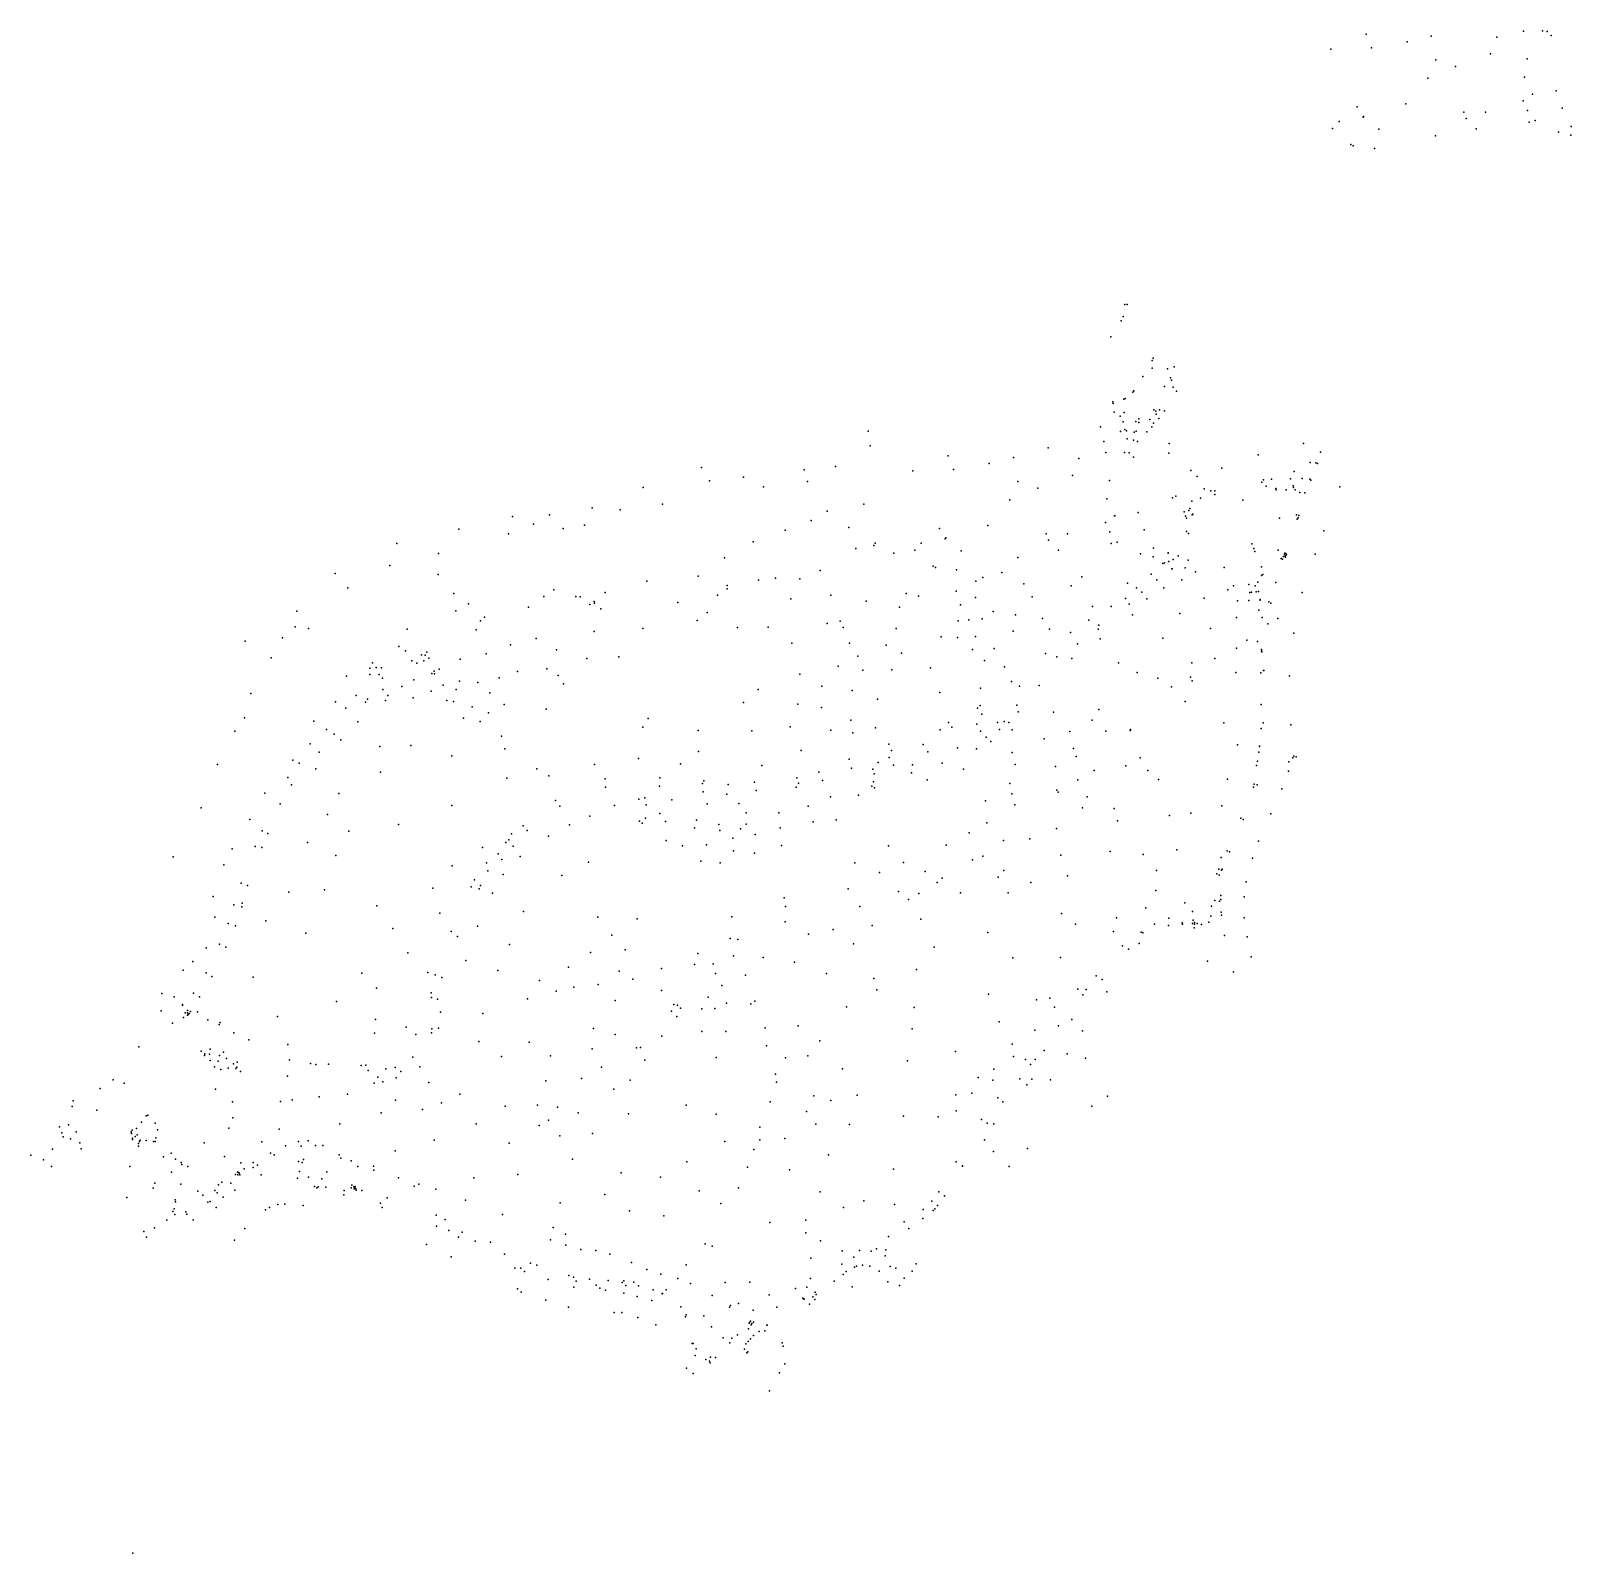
# Model space of a CAD drawing. Header units: metres. Extents: x 241192 to 243928, y 277833 to 281309.
# Drawn here: x 241192 to 241790, y 277833 to 278424 of the extents above.
import ezdxf

# ---------------------------------------------------------------- set-up
doc = ezdxf.new("R2010")
doc.units = ezdxf.units.M
doc.layers.add('TERRAIN_SPOT_POINTS', color=1, linetype='Continuous')

msp = doc.modelspace()

# ---------------------------------------------------------------- linework, layer by layer
at = {"layer": 'TERRAIN_SPOT_POINTS'}
for p in [(241710.43, 278422.53, 17.69), (241735.72, 278421.77, 22.84), (241771.6, 278423.71, 24.65), (241778.86, 278423.81, 23.94), (241780.66, 278423.58, 24.13), (241782.3, 278421.94, 24.36), (241696.72, 278416.64, 16.47), (241712.49, 278417.17, 19.32), (241726.38, 278419.49, 21.04), (241761.14, 278421.4, 24.34), (241737.5, 278412.48, 24.76), (241745.15, 278409.95, 25.85), (241758.69, 278414.81, 25.55), (241772.99, 278412.94, 27.34), (241734.36, 278405.42, 25.99), (241771.98, 278405.85, 27.99), (241775.02, 278399.18, 30.89), (241775.07, 278399.2, 30.87), (241784.17, 278400.48, 30.54), (241707.04, 278394.25, 23.64), (241725.82, 278395.48, 27.36), (241748.42, 278392.25, 29.37), (241756.78, 278392.25, 31.39), (241771.45, 278396.58, 31.28), (241773.09, 278392.93, 31.61), (241786.51, 278393.81, 30.93), (241699.94, 278388.58, 22.73), (241709.3, 278390.32, 26.11), (241709.48, 278390.59, 26.06), (241749.29, 278389.8, 31.15), (241773.7, 278388.41, 32.19), (241776.01, 278389.01, 32.11), (241790.04, 278386.7, 33.84), (241697.46, 278385.85, 22.58), (241715.45, 278385.57, 26.88), (241737.39, 278383.03, 30.85), (241753.19, 278385.8, 31.89), (241785.09, 278384.43, 33.99), (241789.96, 278383.32, 34.04), (241704.54, 278379.62, 27.41), (241705.43, 278379.14, 27.44), (241713.68, 278378.17, 28.38), (241616.85, 278317.6, 2.79), (241617.7, 278317.58, 2.88), (241615.41, 278311.22, 3), (241616.18, 278312.97, 3.04), (241611.36, 278305.03, 2.94), (241627.85, 278296.78, 15.21), (241627.44, 278295.85, 21.52), (241627.46, 278292.8, 20.87), (241633.42, 278292.66, 21.54), (241635.96, 278293.37, 21.51), (241623.83, 278289.66, 21.51), (241632.16, 278285.69, 20.31), (241634.54, 278289.07, 20.36), (241634.91, 278288.17, 24.42), (241635.56, 278285.46, 24.24), (241612.19, 278279.82, 21.46), (241612.29, 278279.11, 21.45), (241616.37, 278280.86, 21.51), (241616.89, 278281.08, 21.52), (241619.96, 278283.59, 21.52), (241620.33, 278284.04, 21.53), (241636.9, 278283.97, 24.13), (241612.64, 278275.77, 17.36), (241614.96, 278274.27, 21.5), (241616.6, 278275.71, 20.69), (241616.61, 278275.71, 20.7), (241622.2, 278273.17, 20.59), (241626.51, 278272.88, 24.17), (241628.02, 278276.67, 24.38), (241628.8, 278276.16, 24.37), (241628.97, 278275.06, 24.17), (241630.06, 278273.28, 24.08), (241630.24, 278276.71, 24.2), (241632.27, 278276.27, 24.1), (241517.26, 278268.44, -0.21), (241607.4, 278270.15, 19.48), (241615.15, 278268.3, 21.2), (241616.11, 278272.09, 21.52), (241616.85, 278269.1, 24.39), (241617.47, 278268.5, 24.38), (241620.5, 278268.08, 24.41), (241621.03, 278272.17, 20.46), (241621.26, 278268.37, 24.05), (241622.28, 278271.72, 24.37), (241625.32, 278268.1, 24.13), (241627.33, 278270.04, 24.1), (241627.91, 278271.52, 24.09), (241517.98, 278262.7, 0.59), (241587.08, 278261.97, 22.31), (241608.63, 278264.41, 22.58), (241617.75, 278265.39, 23.24), (241620.21, 278264.93, 23.97), (241621.74, 278264.43, 23.66), (241634.07, 278263.64, 24.32), (241686.18, 278263.6, 24.25), (241504.48, 278254.66, 0.75), (241548.28, 278258.89, 17.69), (241564.23, 278255.85, 21.04), (241573.57, 278258.13, 22.84), (241598.99, 278257.76, 24.34), (241609.45, 278260.07, 24.65), (241616.71, 278260.17, 23.94), (241618.51, 278259.94, 24.13), (241620.15, 278258.3, 24.36), (241633.9, 278259.87, 24.38), (241668.51, 278259.28, 24.2), (241688.71, 278256.25, 27.6), (241690.99, 278256.14, 27.37), (241691.56, 278255.83, 27.42), (241691.56, 278255.83, 27.42), (241691.56, 278255.83, 27.42), (241692.75, 278260.27, 27.34), (241452.48, 278254.25, -0.13), (241455.57, 278249.15, 0.3), (241468.89, 278250.52, 0.32), (241492.41, 278253.42, -0.02), (241493.7, 278248.9, 1.09), (241534.57, 278253, 16.47), (241550.34, 278253.53, 19.32), (241575.35, 278248.84, 24.76), (241596.54, 278251.17, 25.55), (241610.84, 278249.3, 27.34), (241642.48, 278253.17, 24.47), (241644.83, 278250.84, 24.47), (241654.48, 278254.06, 24.45), (241669.95, 278248.57, 24.85), (241670.64, 278249.5, 24.62), (241673.79, 278249.75, 24.29), (241681.11, 278249.88, 24.33), (241682.47, 278252.75, 24.24), (241685.7, 278250.01, 27.71), (241688.61, 278249.73, 27.45), (241689, 278249.39, 27.48), (241429.84, 278246.49, 0.06), (241476.65, 278246.85, 1.13), (241583, 278246.31, 25.85), (241635.38, 278242.6, 25.53), (241636.62, 278243.22, 25.79), (241646.22, 278242.47, 24.78), (241647.57, 278246.06, 24.51), (241650.13, 278245.21, 24.7), (241651.7, 278243.83, 24.78), (241651.71, 278245.21, 24.71), (241671.66, 278247.11, 25.27), (241675.39, 278246.16, 25.93), (241675.52, 278245.59, 25.91), (241679.44, 278245.58, 26.53), (241682.14, 278247.24, 27.34), (241682.28, 278246.52, 27.04), (241682.91, 278245.64, 27.07), (241684.71, 278244.62, 27.31), (241686.67, 278244.54, 27.53), (241700.22, 278246.76, 27.58), (241410.16, 278238.64, -0.05), (241420.96, 278237.94, 0.57), (241437.45, 278240.14, 1.03), (241501.32, 278237.38, 15.59), (241515.47, 278240.03, 17.27), (241572.21, 278241.78, 25.99), (241609.83, 278242.21, 27.99), (241622.02, 278236.84, 30.54), (241639.9, 278237.14, 26.58), (241641.6, 278237.62, 27.79), (241642.09, 278238.41, 25.03), (241642.81, 278241.26, 27.81), (241662.67, 278241.57, 25.27), (241379.17, 278235.27, -0.02), (241387.34, 278232.26, 2.1), (241393.57, 278235.89, 0), (241398.85, 278230.6, 1.21), (241407.13, 278231.9, 1.02), (241495.05, 278233.73, 15.78), (241509.77, 278231.03, 20.1), (241544.89, 278230.61, 23.64), (241563.67, 278231.84, 27.36), (241609.3, 278232.94, 31.28), (241612.87, 278235.54, 30.89), (241612.92, 278235.56, 30.87), (241640.39, 278235.44, 27.24), (241640.69, 278234.6, 27.45), (241642.99, 278235.92, 27.36), (241643.16, 278236.26, 27.65), (241676.9, 278234.66, 26.91), (241683.39, 278235.91, 27.61), (241683.66, 278234.24, 27.58), (241684.1, 278234.74, 27.65), (241684.33, 278235.7, 27.63), (241334.25, 278224.79, 0.06), (241358.34, 278230.39, 0.06), (241377.6, 278228.55, 0.63), (241472.57, 278225.46, 17.66), (241484.95, 278229.94, 15.26), (241519.94, 278224.95, 23.28), (241537.79, 278224.94, 22.73), (241547.15, 278226.68, 26.11), (241547.32, 278226.95, 26.06), (241586.27, 278228.61, 29.37), (241587.14, 278226.16, 31.15), (241594.63, 278228.61, 31.39), (241610.94, 278229.29, 31.61), (241611.55, 278224.77, 32.19), (241613.86, 278225.37, 32.11), (241624.36, 278230.17, 30.93), (241640.75, 278229.53, 28.64), (241641.54, 278228.66, 27.8), (241666.06, 278224.68, 26.66), (241694.09, 278229.75, 27.88), (241350.42, 278220.93, 1.6), (241461.42, 278219.26, 17.62), (241512.48, 278222.86, 23.91), (241519.47, 278223.97, 23.58), (241527.14, 278221.04, 23.14), (241535.31, 278222.21, 22.58), (241553.3, 278221.93, 26.88), (241575.24, 278219.39, 30.85), (241591.04, 278222.16, 31.89), (241622.94, 278220.79, 33.99), (241627.81, 278219.68, 34.04), (241627.89, 278223.06, 33.84), (241633.58, 278221.14, 33.35), (241633.64, 278221.11, 33.54), (241635.59, 278218.63, 33.33), (241637.48, 278219.98, 33.21), (241666.91, 278222.81, 27.65), (241667.3, 278221.77, 27.66), (241676.28, 278222.22, 27.94), (241676.28, 278222.22, 27.94), (241676.28, 278222.22, 27.94), (241677.51, 278218.95, 28.23), (241678.01, 278218.7, 28.44), (241678.05, 278218.7, 28.46), (241678.37, 278219.7, 28.19), (241678.74, 278220.65, 28.12), (241678.87, 278221.02, 28.02), (241679.04, 278220.04, 25.75), (241679.22, 278219.5, 28.2), (241679.26, 278220.93, 28.03), (241679.59, 278220.44, 28.13), (241690.71, 278220.66, 28.03), (241310.31, 278213.11, -0.08), (241331.55, 278216.27, 1.72), (241350.33, 278212.82, 5.91), (241498.64, 278214.28, 23.25), (241542.38, 278215.98, 27.41), (241543.28, 278215.5, 27.44), (241551.53, 278214.53, 28.38), (241569.06, 278213.55, 30.9), (241627.08, 278212.88, 35.29), (241631.51, 278217.04, 34.07), (241631.51, 278217.04, 34.07), (241631.51, 278217.04, 34.07), (241632.21, 278217.36, 33.83), (241633.85, 278217.84, 33.54), (241635.06, 278214.96, 33.52), (241635.21, 278214.99, 33.55), (241640.25, 278215.38, 32.35), (241641.39, 278218.35, 32.36), (241644.28, 278213.78, 31.65), (241655.38, 278215.52, 27.77), (241669.9, 278215.76, 28.15), (241670.37, 278212.81, 28.72), (241315.25, 278207.62, 1.7), (241395.2, 278206.81, 17.41), (241431.3, 278210.22, 17.89), (241451.25, 278212.13, 18.14), (241462.5, 278208.51, 21.53), (241462.52, 278207.23, 21.7), (241474.65, 278210.58, 22.04), (241481.21, 278211.31, 22.13), (241490.71, 278211.08, 22.82), (241558.98, 278210.22, 29.75), (241561.67, 278211.67, 30.07), (241577.68, 278209.16, 32.21), (241596, 278208.38, 33.95), (241600.16, 278211.92, 34.07), (241617.89, 278209.36, 36.39), (241621.33, 278207.65, 36.32), (241629.2, 278210.67, 35.21), (241631.98, 278207.58, 38.31), (241638.96, 278210.73, 35.68), (241656.8, 278206.83, 30.64), (241658.99, 278208.38, 30.49), (241664.9, 278208.9, 27.92), (241667.39, 278208.44, 29.26), (241668.4, 278209.75, 29.09), (241669.82, 278212.43, 28.83), (241675.43, 278209.72, 28.86), (241356.37, 278205.4, 10.8), (241362.11, 278201.36, 16.14), (241391.34, 278204.19, 17.59), (241403.76, 278204.2, 17.25), (241405.49, 278204.08, 16.65), (241409.22, 278201.07, 17.16), (241410.83, 278202.33, 17.2), (241410.96, 278201.7, 15.86), (241415.14, 278205.84, 18.88), (241443.38, 278201.89, 18.84), (241458.74, 278204.82, 20.93), (241487.18, 278203.29, 26.4), (241502.7, 278204.78, 27.36), (241516.42, 278202.49, 27.87), (241531.92, 278205.44, 28.23), (241536.74, 278204.39, 28.56), (241551.34, 278206.26, 29.91), (241553, 278200.95, 30.78), (241558.92, 278203.88, 30.82), (241580.88, 278204.07, 33.74), (241617.13, 278203.5, 36.81), (241618.54, 278201.29, 36.94), (241623.36, 278205.9, 36.19), (241625.31, 278203.39, 38.91), (241647.59, 278203.62, 35.51), (241660.58, 278202.52, 32.17), (241664.99, 278202.63, 29.79), (241665.31, 278205.73, 29.71), (241666, 278205.93, 29.58), (241667.78, 278206.11, 29.62), (241668.63, 278206.24, 29.53), (241669.36, 278202.87, 29.71), (241669.4, 278203.08, 29.68), (241672.69, 278202.12, 29.58), (241673.47, 278201.6, 29.32), (241685.64, 278205.84, 28.72), (241295.5, 278198.53, 0.03), (241357.18, 278198.64, 13.47), (241366.79, 278194.82, 19.24), (241368.28, 278196.17, 19.12), (241385.41, 278200.13, 18.09), (241413.48, 278199.45, 17.51), (241450.9, 278194.94, 21.3), (241454.76, 278198.05, 21.14), (241506.33, 278194.65, 28.45), (241529.41, 278200.09, 29.87), (241552.12, 278194.82, 32.23), (241556.31, 278195.17, 32.47), (241561.5, 278195.6, 33.06), (241565.72, 278198.43, 33.17), (241574.43, 278197.07, 33.92), (241584.84, 278195.75, 34.68), (241602.84, 278195.06, 37.78), (241604.27, 278200.37, 37.55), (241611.47, 278200.39, 37.44), (241619.78, 278197.08, 39.26), (241638.2, 278197.68, 41.7), (241660.11, 278196.13, 34.39), (241668.87, 278198.89, 30.12), (241670.07, 278196.04, 30.26), (241676.18, 278195.66, 29.68), (241294.77, 278192.46, 0.8), (241300.05, 278191.8, 1.57), (241338.24, 278191.62, 24.65), (241365.09, 278191.24, 19.67), (241410.84, 278190.62, 22.38), (241429.81, 278191.77, 20.77), (241466.47, 278192.21, 25.81), (241478.45, 278192.35, 26.93), (241501.33, 278193.73, 28.09), (241507.57, 278192.19, 29.46), (241528.04, 278191.81, 31.18), (241558.83, 278188.71, 33.69), (241573.53, 278190.79, 34.53), (241587.57, 278191.51, 37.29), (241595.69, 278190.21, 37.96), (241606.41, 278191.59, 37.92), (241606.41, 278191.59, 37.92), (241606.41, 278191.59, 37.92), (241606.73, 278193.14, 37.74), (241650.11, 278191.87, 40.08), (241672.25, 278193.58, 29.77), (241682.4, 278189.96, 29.69), (241275.41, 278186.86, 0.16), (241289.98, 278188.14, 0.38), (241335.12, 278184.82, 29.36), (241337.6, 278183.1, 29.1), (241378.46, 278185.5, 21.16), (241388.35, 278187.9, 21.02), (241396.3, 278183.58, 23.35), (241487.62, 278186.19, 28.1), (241510, 278186.11, 30.54), (241524.19, 278185.39, 32.35), (241545.6, 278188.57, 32.79), (241551.83, 278188.3, 32.78), (241557.72, 278183.64, 35.53), (241566.07, 278184.01, 34.43), (241598.44, 278185.88, 38.3), (241607.24, 278187.85, 39.87), (241631.61, 278188.07, 44.45), (241660.15, 278184.18, 38.37), (241664.19, 278187.29, 34.49), (241668.35, 278186.8, 31.56), (241669.86, 278182.96, 31.84), (241669.89, 278183.69, 30.6), (241670.02, 278182.82, 30.39), (241670.05, 278182.92, 30.42), (241285.55, 278180.48, 0.99), (241324.84, 278178.52, 24.54), (241326.32, 278176.73, 29.35), (241340.15, 278179.21, 29.37), (241342.11, 278178.31, 28.76), (241343.83, 278181.63, 27.28), (241343.86, 278181.63, 27.27), (241343.87, 278181.63, 27.27), (241343.87, 278181.63, 27.27), (241343.88, 278181.63, 27.27), (241344.72, 278179.27, 25.18), (241345.34, 278181.52, 28.77), (241345.91, 278182.59, 24.71), (241346.72, 278180.27, 24.36), (241358.81, 278179.86, 22.73), (241369.01, 278181.97, 21.35), (241408, 278180.16, 25.74), (241420.4, 278180.76, 25.98), (241505.6, 278177.23, 31.79), (241513.23, 278181.05, 31.88), (241530.16, 278182.26, 33.12), (241562.35, 278179.35, 35.58), (241570.06, 278176.95, 38.54), (241586, 278182.1, 38.33), (241590.47, 278180.85, 38.55), (241596.22, 278180.14, 40.76), (241614.37, 278178.48, 43.65), (241642.78, 278178.53, 48.9), (241651.73, 278180.12, 44.18), (241314.76, 278173.38, 21.01), (241323.86, 278176.37, 24.56), (241323.87, 278173.9, 24.48), (241327.37, 278174.01, 28.97), (241328.4, 278176.49, 27.85), (241328.4, 278176.49, 27.85), (241328.4, 278176.49, 27.85), (241328.7, 278172.57, 28.97), (241340.87, 278171.95, 25.21), (241347.82, 278174.33, 25.18), (241348.77, 278175.27, 25.18), (241348.9, 278174.24, 24.94), (241350.73, 278176.01, 24.67), (241358.55, 278171.41, 27.26), (241365.75, 278170.83, 26.73), (241374.03, 278172.63, 24.87), (241381.14, 278175.19, 25.04), (241392.54, 278176.16, 25.32), (241396.93, 278173.56, 25.74), (241490.67, 278174.13, 31.34), (241515.16, 278175.62, 32.95), (241526.38, 278175.77, 33.55), (241541.41, 278176.55, 35.96), (241572.87, 278171.23, 38.86), (241621.66, 278174.78, 46.29), (241629.61, 278172.53, 48.96), (241642.3, 278172.89, 50.64), (241642.96, 278171.48, 50.96), (241659.88, 278174.75, 40.85), (241669.6, 278174.65, 33), (241669.64, 278174.6, 31.16), (241670.64, 278175.52, 30.99), (241670.72, 278175.57, 31.05), (241680.77, 278173.44, 30.98), (241277.59, 278166.59, 0.09), (241318.51, 278165.85, 21.42), (241328.88, 278168.17, 23.87), (241330.84, 278165.85, 23.71), (241336.17, 278169.25, 24.73), (241340.66, 278164.92, 26.35), (241347.64, 278167.44, 26.03), (241352.26, 278169.8, 27.72), (241357.32, 278168.1, 27.4), (241370.42, 278166.9, 26.91), (241398.93, 278170.31, 27.78), (241474.48, 278168.15, 30.62), (241499.22, 278169.5, 32.47), (241511.06, 278167.7, 33.5), (241545.03, 278167.02, 36.54), (241560.76, 278168.63, 39.12), (241575.99, 278169.39, 39.07), (241583.56, 278169.67, 41.22), (241634.92, 278169.24, 50.82), (241310.53, 278163.36, 19.64), (241314.5, 278160.92, 19.77), (241322.11, 278163.24, 21.95), (241322.97, 278164.45, 22.17), (241329.87, 278163.88, 23.44), (241353.65, 278163.87, 27.69), (241356.24, 278163.45, 27.59), (241363.57, 278161.35, 27.48), (241369.8, 278159.03, 27.71), (241375.96, 278162.31, 28.21), (241392.18, 278160.57, 29.78), (241468.81, 278163.04, 30.29), (241489.93, 278162.49, 32.89), (241499.12, 278161.15, 33.92), (241520.8, 278164.34, 36.59), (241559.62, 278160.91, 40.23), (241560.65, 278161.98, 39.9), (241574.86, 278162.06, 41.49), (241575.44, 278159.47, 41.89), (241589.16, 278159.34, 44.99), (241606.79, 278160.4, 47.89), (241640.25, 278163.52, 52.53), (241669.73, 278162.36, 32.09), (241669.74, 278162.32, 34.65), (241275.19, 278157.16, -0.03), (241302.04, 278155.83, 18.13), (241319.14, 278155.64, 20.52), (241360.21, 278157.07, 28.07), (241366.62, 278155.67, 29.67), (241429.72, 278153.49, 33.84), (241431.85, 278156.92, 33.57), (241486.93, 278153.63, 34.12), (241510.54, 278156.26, 36.66), (241520.1, 278153.31, 37.11), (241548.37, 278155.28, 41.51), (241549.63, 278153.58, 41.6), (241559.4, 278154.74, 42.88), (241561.29, 278158.58, 40.26), (241567.35, 278155.39, 42.75), (241570, 278155.68, 42.78), (241571.78, 278155.38, 42.7), (241604.16, 278156.29, 49), (241655.21, 278155.26, 46.07), (241669.69, 278153.03, 32.71), (241669.7, 278152.95, 35.28), (241670.55, 278155.24, 32.52), (241681.28, 278154.42, 32.67), (241271.4, 278151.97, 0), (241300.63, 278147.1, 18.29), (241307.01, 278152.59, 18.49), (241309.91, 278150.79, 18.73), (241312.54, 278148.67, 18.81), (241374.94, 278150.07, 30.04), (241451.25, 278152.2, 30.77), (241472.03, 278152.05, 32.75), (241502.69, 278152.3, 34.85), (241511.28, 278151.28, 36.98), (241525.26, 278146.89, 41.31), (241538.59, 278146.82, 43.46), (241545.1, 278152.53, 41.74), (241545.1, 278152.53, 41.74), (241545.1, 278152.53, 41.74), (241560.85, 278151.93, 43.08), (241563.06, 278149.66, 44.97), (241564.84, 278147.92, 45.18), (241568.17, 278152.65, 43.38), (241573.11, 278152.5, 43.81), (241585.51, 278149.01, 48.88), (241595.48, 278151.81, 49.13), (241609.4, 278151.95, 51.57), (241618.9, 278152.28, 52.94), (241618.98, 278152.66, 52.87), (241304.2, 278143.88, 18.46), (241327.68, 278146.08, 25.29), (241339.69, 278146.42, 26.67), (241355.64, 278142.39, 29.28), (241376.18, 278145.15, 33.14), (241428.11, 278141.41, 37.12), (241451.32, 278144.05, 32.37), (241491.18, 278144.46, 35.57), (241509.87, 278141.09, 40.6), (241525.38, 278141.74, 43.17), (241526.32, 278144.53, 41.46), (241540.36, 278143.91, 43.58), (241551.82, 278145.54, 45.35), (241559.24, 278145.13, 45.36), (241573.06, 278143.73, 48.55), (241596.95, 278145.26, 50.88), (241597.96, 278142.2, 52.85), (241622.73, 278141.68, 56), (241660.5, 278146.7, 43.6), (241668.77, 278143.76, 35.93), (241669.11, 278146.12, 35.75), (241669.12, 278146.03, 33.19), (241682.02, 278141.58, 33.41), (241682.4, 278142.21, 33.32), (241683.26, 278142.05, 33.23), (241264.71, 278138.97, -0.02), (241293.91, 278140.7, 18.26), (241296.37, 278139.49, 18.31), (241296.37, 278139.49, 18.31), (241296.37, 278139.49, 18.31), (241302.88, 278137.3, 18.26), (241327.98, 278136, 25.68), (241388.57, 278137.33, 36.55), (241410.95, 278139, 36.91), (241444.4, 278139.31, 37.15), (241475.97, 278138.65, 35.37), (241498.05, 278136.01, 39.87), (241510.73, 278137.56, 40.69), (241518.97, 278137.25, 42.99), (241519.51, 278135.42, 43.17), (241521.07, 278139.77, 42.97), (241527.07, 278138.72, 43.29), (241534.06, 278135.78, 45.26), (241534.36, 278138.91, 45.33), (241545.9, 278139.6, 45.48), (241554.23, 278137.19, 48.59), (241574.2, 278138.98, 49.18), (241589.91, 278138.24, 52.5), (241604.86, 278136.72, 54.91), (241617.15, 278138.45, 56.35), (241625.7, 278136.76, 55.73), (241667.98, 278138.59, 35.5), (241668.24, 278140.28, 33.63), (241680.29, 278136.41, 33.81), (241680.45, 278140.05, 33.68), (241680.45, 278140.05, 33.68), (241680.45, 278140.05, 33.68), (241291.96, 278134.01, 17.9), (241293.45, 278131.12, 18), (241376.98, 278133.74, 35.9), (241393.32, 278134.58, 36.83), (241393.32, 278134.58, 36.83), (241393.32, 278134.58, 36.83), (241415.2, 278133.5, 37.51), (241415.26, 278130.28, 37.83), (241436.18, 278130.58, 37.85), (241436.31, 278133.91, 37.68), (241452.97, 278131.63, 37.71), (241453.48, 278132.72, 37.76), (241462.92, 278131.29, 37.95), (241473.05, 278132.15, 38.29), (241473.68, 278128.96, 38.37), (241489.25, 278130.26, 39.47), (241489.57, 278133.91, 39.41), (241490.21, 278131.78, 39.55), (241490.21, 278131.78, 39.55), (241490.21, 278131.78, 39.55), (241499.47, 278132.82, 39.96), (241518.65, 278130.6, 45.16), (241519.29, 278132.35, 44.88), (241519.73, 278129.96, 45.18), (241540.09, 278133.03, 48.53), (241572.19, 278131.63, 52.8), (241590.43, 278129.09, 54.73), (241598.56, 278133.05, 54.57), (241629.94, 278133.19, 54.32), (241656.62, 278133.35, 43.02), (241666.78, 278130.24, 34.93), (241667.06, 278131.45, 34.24), (241668.18, 278131.12, 34.25), (241677.76, 278129.63, 34.24), (241283.08, 278127.87, 17.43), (241289.06, 278123.79, 17.85), (241311.82, 278127.8, 24.13), (241355.64, 278123.09, 31.63), (241395.91, 278125.01, 37.55), (241397.54, 278122.89, 37.72), (241418.79, 278123.08, 41.9), (241428.27, 278125.53, 41.8), (241430.57, 278126.03, 41.37), (241431, 278123.32, 41.69), (241440.97, 278125.38, 41.4), (241453.18, 278128.44, 37.95), (241454.74, 278123.81, 40.77), (241462.41, 278127.54, 37.93), (241466.97, 278123.83, 40.74), (241493.86, 278122.86, 42.55), (241502.6, 278126.43, 43.36), (241513.44, 278127.17, 44.71), (241562.73, 278124.9, 52.47), (241572.91, 278127.66, 53.5), (241574.11, 278123.43, 55.52), (241590.93, 278128.29, 54.78), (241602.21, 278126.53, 56.34), (241654.5, 278122.98, 42.52), (241258.33, 278122.15, 0.08), (241277.27, 278117.65, 17.59), (241307.33, 278119.6, 24.15), (241409.18, 278119.04, 41.59), (241428.46, 278117.07, 41.95), (241430.79, 278118.16, 42.64), (241436.31, 278120, 41.67), (241450.55, 278117.45, 41.36), (241469.82, 278120.24, 41.04), (241482.5, 278120.22, 41.8), (241504.78, 278117.55, 46.81), (241600.45, 278122.15, 56.24), (241612.68, 278122.01, 55.84), (241613.96, 278117.13, 54.86), (241634.14, 278119.3, 49.67), (241642.37, 278120.15, 46.87), (241661.85, 278118.14, 35.87), (241662.74, 278117.71, 35.26), (241673.44, 278119.82, 34.84), (241281.98, 278113.23, 17.67), (241284.28, 278112.26, 17.61), (241315.64, 278113.15, 25.88), (241334.98, 278115.75, 29.08), (241378.76, 278112.16, 37.53), (241383.32, 278115.29, 37.51), (241384.81, 278113.35, 37.55), (241393.16, 278111.2, 40.7), (241401.36, 278115.66, 41.04), (241429.55, 278116.29, 42.75), (241438.62, 278116.86, 43.7), (241449.8, 278114.42, 43.88), (241459.29, 278115.74, 41.36), (241459.67, 278113.45, 43.46), (241467.7, 278114.05, 42.41), (241469.8, 278115.81, 41.39), (241473.41, 278111.91, 44.42), (241483.06, 278114.44, 44.48), (241495.92, 278116.77, 45.93), (241556.44, 278112.48, 55.83), (241563.22, 278116.4, 55.69), (241590.32, 278114.24, 56.55), (241270.44, 278106.24, 17.43), (241279.37, 278107.22, 17.6), (241281.92, 278106.79, 17.47), (241299.66, 278108.81, 23.73), (241367.54, 278106.84, 35.66), (241376.64, 278108.72, 37.54), (241377.7, 278109.84, 37.59), (241379.48, 278107.38, 37.54), (241438.77, 278109.56, 44.09), (241445.18, 278107.5, 44.09), (241454.5, 278107.87, 43.69), (241464.66, 278110.38, 43.03), (241464.89, 278105.49, 46.25), (241483.54, 278107.61, 46.41), (241525.06, 278107.46, 54.15), (241547.54, 278107.67, 56.41), (241569.68, 278109.59, 57.34), (241579.89, 278110.14, 56.9), (241611.18, 278105.31, 51.72), (241637.06, 278105.91, 44.87), (241656.48, 278105.49, 36.73), (241657.44, 278105.16, 36.12), (241668.73, 278109.24, 35.35), (241247.47, 278103.21, 0.05), (241267.15, 278100.11, 17.51), (241310.63, 278103.74, 25.66), (241355.74, 278099.66, 35.11), (241369.04, 278100.88, 36.03), (241373.56, 278104.34, 36.97), (241375.03, 278102.19, 37.06), (241382.16, 278103.35, 40.06), (241408.62, 278101.17, 41.3), (241452.32, 278101.48, 47.37), (241459.77, 278100.89, 46.61), (241473.14, 278104.59, 46.01), (241512.04, 278100.86, 54.79), (241530.89, 278101.02, 57.06), (241557.67, 278102, 58.16), (241561.75, 278103.4, 57.79), (241592.02, 278103.88, 54.95), (241623.94, 278104.11, 48.14), (241654.16, 278102.95, 36.89), (241666.38, 278102.7, 35.71), (241273.85, 278093.03, 17.58), (241364.47, 278094.22, 36.17), (241369.56, 278097.77, 35.93), (241375.52, 278096.28, 39.63), (241398.38, 278095.9, 41.14), (241521.64, 278097.17, 57.61), (241539.33, 278097.51, 58.56), (241544.02, 278093.28, 59.12), (241545.88, 278094.89, 59.13), (241567.72, 278095.28, 56.79), (241569.89, 278097.86, 56.88), (241580.37, 278093.27, 54.36), (241594.54, 278095.8, 51.43), (241629.1, 278097.84, 44.96), (241652.51, 278096.65, 36.96), (241653.29, 278098.44, 37.06), (241653.38, 278096.13, 36.6), (241654.28, 278098, 36.51), (241654.61, 278098.37, 36.5), (241663.9, 278093.46, 36.08), (241263.07, 278087.82, 17.15), (241276.38, 278092.11, 17.52), (241292.37, 278089.48, 22.66), (241306.17, 278090.35, 26.23), (241348.27, 278090.97, 34.76), (241363.09, 278091.59, 36.15), (241366.22, 278090.79, 36.06), (241366.79, 278092.1, 36.05), (241371.42, 278089.07, 38.94), (241484.56, 278087.27, 52.25), (241509.45, 278090.82, 56.71), (241528.95, 278089.79, 59.67), (241536.92, 278088.96, 59.47), (241553.01, 278089.17, 57.66), (241571.5, 278089.23, 54.59), (241628.83, 278090.1, 42), (241654.1, 278088.22, 36.7), (241663.07, 278087.72, 36.25), (241271.03, 278084.59, 17.62), (241274.12, 278083.83, 17.62), (241274.29, 278085.2, 17.66), (241274.29, 278085.2, 17.66), (241274.29, 278085.2, 17.66), (241326.59, 278084.13, 31.42), (241351.04, 278081.28, 35.8), (241351.04, 278081.28, 35.8), (241351.04, 278081.28, 35.8), (241383.44, 278082.04, 40.96), (241485.09, 278083.98, 54.4), (241514, 278083.98, 59.14), (241532.82, 278086.66, 59.47), (241592.2, 278081.21, 47.92), (241625.02, 278083.37, 40.6), (241640.05, 278085.39, 39.06), (241643.13, 278081.99, 37.11), (241650.4, 278084.01, 36.87), (241651.79, 278086.29, 36.9), (241653.53, 278086.04, 36.71), (241653.53, 278086.03, 36.71), (241653.53, 278086.03, 36.71), (241654.04, 278086.68, 36.66), (241654.17, 278081.71, 36.66), (241263.63, 278079.76, 17.14), (241268.82, 278077.36, 17.67), (241271.67, 278076.35, 17.76), (241283.42, 278078.39, 21.33), (241332.76, 278075.33, 33.65), (241365.62, 278076.26, 40.24), (241412.28, 278079.79, 48.34), (241427.59, 278079.13, 51.96), (241464.28, 278079.9, 54.92), (241484.98, 278078.01, 55.24), (241518.75, 278076.51, 59.64), (241537.7, 278079.06, 58.01), (241597.63, 278077, 46.57), (241613.55, 278079.46, 42.38), (241628.39, 278077.01, 37.39), (241633.77, 278076.54, 37.36), (241633.78, 278076.52, 37.36), (241633.94, 278079.33, 37.28), (241639.08, 278077.64, 37.33), (241639.18, 278077.09, 37.48), (241643.1, 278077.37, 37.63), (241643.32, 278078.59, 37.14), (241643.76, 278075.63, 37.59), (241643.84, 278077.08, 37.52), (241643.87, 278077.65, 37.39), (241644.87, 278077.28, 37.18), (241646.61, 278076.97, 37.1), (241649.46, 278077.8, 37.03), (241650.13, 278080.12, 37.02), (241654.34, 278080.52, 36.71), (241663.17, 278079.57, 36.33), (241265.49, 278069.24, 17.76), (241298.93, 278073.63, 24.5), (241355.42, 278074.26, 36.36), (241357.84, 278072.25, 36.42), (241378.06, 278069.22, 40.74), (241417.78, 278072.77, 52.55), (241463.71, 278071.48, 57.78), (241466.65, 278071.08, 58.13), (241494.01, 278073.13, 58.53), (241503.62, 278074.96, 58.77), (241511.52, 278069.39, 59.51), (241563.69, 278073.78, 53.01), (241612.47, 278074.27, 41.85), (241622.39, 278069.61, 37.43), (241623.21, 278073.91, 37.32), (241623.76, 278073.69, 37.34), (241623.76, 278073.69, 37.34), (241623.76, 278073.69, 37.34), (241655.5, 278072.69, 36.69), (241664.3, 278072.08, 36.37), (241260.32, 278067.83, 17.54), (241267.94, 278068.1, 17.78), (241338.51, 278065.91, 34.91), (241409.4, 278066.08, 52.74), (241422.9, 278067.07, 56.19), (241451.11, 278065.62, 59.24), (241464.93, 278064.81, 60.18), (241476.44, 278064.08, 61.01), (241542.85, 278068.1, 54.76), (241573.31, 278063.97, 47.88), (241591.87, 278064.11, 43.26), (241615.86, 278068.68, 37.28), (241618.3, 278067.3, 37.43), (241665.91, 278064.44, 36.27), (241251.33, 278059.22, 17.16), (241255.18, 278062.52, 17.45), (241260.23, 278058.2, 17.5), (241320.72, 278058.09, 33.06), (241346.32, 278058.3, 36.51), (241349.18, 278057.36, 36.75), (241361.01, 278063.02, 39.95), (241373.5, 278059.13, 40.65), (241400.94, 278060.42, 51.44), (241420.54, 278058.78, 58.77), (241436.96, 278059.88, 61.06), (241449.85, 278061.43, 61.22), (241457.02, 278061.64, 61.23), (241457.91, 278057.88, 62.96), (241469.62, 278057.28, 62.91), (241488.66, 278062.3, 61.43), (241501, 278057.89, 60.01), (241535.96, 278059.41, 53.98), (241648.92, 278062.73, 37.17), (241659.02, 278058.6, 36.42), (241262.5, 278056.81, 17.48), (241278.59, 278056.43, 22.21), (241326.38, 278052.22, 34.3), (241351.81, 278056.39, 36.92), (241389.63, 278055.14, 47.84), (241402.94, 278052.58, 53.97), (241412.44, 278053.63, 57.27), (241425.87, 278055.7, 60.78), (241437.01, 278051.31, 64.93), (241460.42, 278053.23, 65.19), (241519.47, 278055.95, 55.98), (241520.55, 278051.58, 55.38), (241598.61, 278051.82, 36.9), (241601.85, 278051.69, 36.34), (241605.67, 278057.04, 36.75), (241608.02, 278055.52, 36.94), (241243.03, 278050.19, 15), (241247.82, 278048.8, 16.67), (241251.12, 278045.68, 16.91), (241251.17, 278045.83, 17.04), (241255.34, 278050.24, 17.04), (241257.76, 278048.84, 17.11), (241310.87, 278047.04, 32.09), (241347.59, 278050.39, 36.88), (241347.77, 278048.56, 37.06), (241350.13, 278047.99, 37.29), (241384.95, 278048.06, 47.04), (241396.11, 278051.09, 51.38), (241419.04, 278047.4, 60.84), (241441.82, 278045.84, 67.94), (241443.21, 278045.6, 68.09), (241455.06, 278048.72, 67.86), (241462.22, 278046.38, 66.92), (241471.71, 278046.1, 64.19), (241473.23, 278047.13, 64.05), (241563.91, 278049.83, 46.59), (241582.49, 278047.65, 40.33), (241587.68, 278048.3, 40.59), (241600.56, 278049.64, 36.08), (241609.85, 278050.74, 36.48), (241242.77, 278043.47, 16.85), (241251.51, 278040.79, 16.92), (241251.51, 278040.79, 16.92), (241251.51, 278040.79, 16.92), (241252.15, 278042.68, 16.89), (241253.06, 278042.62, 15.84), (241253.09, 278043.49, 16.91), (241253.09, 278041.79, 16.89), (241253.33, 278041.99, 16.9), (241253.76, 278042.36, 16.99), (241254.22, 278043.11, 17.01), (241256.97, 278042.99, 18.18), (241260.94, 278039.99, 19.75), (241287.98, 278041.24, 26.93), (241325.97, 278040.1, 35.14), (241351.24, 278042.85, 39.37), (241367.62, 278042.33, 40.9), (241440.91, 278043.34, 68.02), (241442.92, 278041.27, 68.13), (241444.33, 278044.49, 68.09), (241452.6, 278044.19, 66.79), (241457.65, 278044.36, 68.22), (241508.82, 278044.95, 56.02), (241535.08, 278044.67, 50.65), (241589.53, 278044.9, 40.58), (241596.27, 278040.04, 35.24), (241247.18, 278038.62, 16.8), (241265.4, 278038.18, 21.51), (241265.71, 278038.9, 21.5), (241271, 278034.94, 24.37), (241325.56, 278034.69, 35.39), (241337.9, 278037.07, 36.71), (241341.72, 278034.18, 36.97), (241347.71, 278034.83, 39.54), (241347.86, 278036.49, 39.4), (241350.48, 278036.67, 39.53), (241410.62, 278036.5, 59.45), (241419.04, 278034.23, 62.29), (241437.12, 278033.65, 66.47), (241452.7, 278035.38, 68.19), (241462, 278035.37, 65.84), (241477.23, 278036.84, 61.01), (241489.99, 278037.58, 58.58), (241534.32, 278036.39, 48.57), (241568.07, 278039.13, 42.31), (241581.95, 278035.97, 39.42), (241591.1, 278037.55, 35.03), (241600.44, 278035.72, 34.78), (241234.16, 278029.46, 16.66), (241258.41, 278027.79, 24.69), (241261.81, 278028.54, 25.01), (241267.01, 278027.32, 25.36), (241276.9, 278032.19, 25.87), (241292.02, 278030.34, 30.69), (241366.05, 278031.48, 41.05), (241385.64, 278031.29, 48.87), (241410.07, 278028.66, 59.62), (241427.33, 278029.02, 64.4), (241428.9, 278029.2, 64.75), (241477.76, 278029.82, 58.8), (241498.5, 278031.78, 55.92), (241551.05, 278027.58, 42.88), (241573.07, 278030.44, 38.33), (241585.53, 278028, 34.72), (241259.67, 278026.14, 24.94), (241259.8, 278026.77, 24.86), (241261.61, 278026.62, 25.05), (241261.61, 278026.62, 25.05), (241261.82, 278024.08, 25.09), (241263.55, 278021.63, 25.1), (241264.9, 278023.85, 25.42), (241265.42, 278026.06, 25.44), (241268.16, 278024.89, 25.48), (241270.86, 278022.79, 25.04), (241270.86, 278022.79, 25.04), (241272.22, 278021.6, 25.06), (241272.22, 278021.6, 25.06), (241272.36, 278023.49, 25.15), (241292.67, 278024.36, 32.47), (241300.77, 278022.97, 32.96), (241302.83, 278022.63, 33.17), (241307.83, 278022.74, 33.49), (241320.42, 278022.25, 34.96), (241322.2, 278022.27, 35.32), (241333.61, 278021.44, 36.42), (241340.44, 278025.38, 38.88), (241343.23, 278021.62, 39.54), (241343.23, 278021.62, 39.54), (241343.23, 278021.62, 39.54), (241374.91, 278025.66, 46.55), (241393.94, 278025.96, 53.1), (241413.76, 278021.61, 60.61), (241430.53, 278024.23, 64.59), (241458.17, 278025.33, 62.9), (241485.07, 278025.14, 57.53), (241493.77, 278025.93, 55.79), (241532.51, 278024.02, 46.02), (241573.59, 278025.68, 37.88), (241578.33, 278024.57, 34.32), (241580.23, 278022.65, 34.4), (241581.98, 278024.47, 34.54), (241581.98, 278024.47, 34.54), (241581.98, 278024.47, 34.54), (241594.42, 278026.69, 34.31), (241601.55, 278025.04, 32.44), (241224.22, 278016.64, 16.54), (241228.49, 278015.37, 16.56), (241265.93, 278020.7, 25.1), (241268.88, 278021.18, 25.06), (241271.78, 278021.07, 25.08), (241273.57, 278019.88, 25.14), (241291.8, 278018.09, 32.36), (241323.16, 278020.2, 35.58), (241325.5, 278015.31, 36.11), (241326.96, 278017.72, 36.05), (241328.92, 278015.85, 36.1), (241330.01, 278020.93, 35.9), (241334.04, 278017.4, 36.19), (241335.78, 278019.81, 37.28), (241346.77, 278015.61, 39.66), (241392.13, 278016.24, 52.19), (241405.91, 278017.21, 58.15), (241424.79, 278016.52, 62.77), (241481.29, 278018.81, 54.43), (241481.6, 278015.68, 52.71), (241507.24, 278020.89, 50.91), (241559.88, 278017.5, 37.45), (241565.63, 278016.52, 37.35), (241565.94, 278020.76, 37.4), (241576.12, 278016.97, 33.61), (241580.67, 278016.92, 33.74), (241588.01, 278016.7, 31.99), (241219.11, 278013.28, 16.58), (241263.93, 278012.97, 25.08), (241304.11, 278010.08, 34.28), (241315.12, 278011.1, 35.77), (241358.79, 278011.07, 41.69), (241418.47, 278012.97, 61.56), (241496.11, 278010.39, 50.42), (241512.91, 278010.73, 47.44), (241551.29, 278010.85, 37.76), (241557.41, 278011.51, 37.59), (241567.47, 278009.62, 32.6), (241578.82, 278014.69, 32.41), (241610.13, 278010.28, 31.05), (241208.31, 278006.3, 16.49), (241208.62, 278008.5, 16.16), (241217.88, 278004.83, 16.49), (241270.56, 278008.12, 25.29), (241289.2, 278008.25, 32.29), (241293.67, 278008.87, 32.66), (241328.23, 278003.8, 35.79), (241333.77, 278008.75, 38.39), (241344.31, 278005.06, 39.28), (241351.67, 278007.69, 39.96), (241376.36, 278006.43, 46.84), (241388.82, 278006.81, 51.01), (241396.65, 278006.06, 54.67), (241404.71, 278003.77, 56.66), (241424.2, 278003.48, 61), (241446.58, 278006.83, 58.24), (241458.26, 278003.32, 51.04), (241479.24, 278008.04, 51.16), (241493.23, 278004.4, 48.05), (241502.75, 278008.57, 48.83), (241551.32, 278004.65, 37.61), (241569.48, 278008.05, 32.65), (241604.03, 278006.39, 30.76), (241203.36, 277998.37, 16.35), (241206.83, 277999.17, 16.39), (241233.32, 277997.75, 24.91), (241235.22, 278000.27, 24.96), (241237.03, 278002.64, 24.97), (241237.69, 278002.95, 24.98), (241240.53, 277999.81, 24.91), (241269.12, 277997.89, 25.15), (241270.7, 278001.95, 25.34), (241288.58, 277997.52, 32.88), (241312.21, 277999.56, 35.54), (241365.08, 277999.58, 42.94), (241389.56, 277998.91, 51.24), (241393.09, 278000.97, 52.67), (241475.23, 277998.31, 48), (241496.93, 277999.47, 46.77), (241509.95, 277999.24, 45.82), (241530.95, 278002.6, 41.73), (241544.4, 278002.22, 38.1), (241561.17, 278001.24, 31.95), (241563.35, 277999.81, 32.02), (241565.93, 277999.6, 30.82), (241204.28, 277996.07, 16.34), (241204.8, 277994.47, 16.41), (241207.59, 277993.78, 16.41), (241209.8, 277996.43, 16.43), (241211.33, 277992.25, 16.85), (241231.21, 277996.43, 24.76), (241231.37, 277995.8, 24.9), (241231.37, 277995.8, 24.9), (241231.37, 277995.8, 24.9), (241231.52, 277997.11, 24.77), (241231.71, 277993.51, 24.76), (241231.76, 277993.99, 24.76), (241232.79, 277994.7, 24.93), (241233.58, 277995.31, 24.93), (241233.98, 277991.98, 24.91), (241234.48, 277992.72, 24.89), (241234.71, 277993.23, 24.92), (241237.04, 277993.05, 24.95), (241239.83, 277992.7, 24.95), (241240.5, 277992.7, 24.93), (241240.78, 277994.17, 24.95), (241241.44, 277997.17, 24.92), (241259.49, 277992.14, 25.12), (241281.9, 277992.6, 31.13), (241296.1, 277992.76, 32.87), (241299.89, 277992.9, 33.57), (241348.74, 277993.27, 39.53), (241377.92, 277992.03, 46.76), (241397.56, 277994.91, 54.44), (241410.29, 277995.87, 57.54), (241461.59, 277992.69, 46.62), (241475.2, 277993.39, 46.21), (241484.82, 277993.81, 46.03), (241562.4, 277993.35, 30.26), (241192.24, 277987.44, 16.14), (241197.13, 277985.64, 16.29), (241200.63, 277989.78, 16.36), (241200.63, 277989.78, 16.36), (241200.63, 277989.78, 16.36), (241211.84, 277989.9, 16.95), (241234.09, 277990.85, 24.92), (241243.8, 277986.7, 25.06), (241243.8, 277986.7, 25.06), (241243.8, 277986.7, 25.06), (241246.74, 277988.17, 25), (241248.4, 277985.82, 25.11), (241267.43, 277986.93, 25.25), (241285.2, 277988.19, 30.35), (241286.62, 277987.52, 30.41), (241291.14, 277991.08, 31.81), (241297.14, 277990.88, 32.9), (241298.02, 277985.75, 29.79), (241302.72, 277991.14, 34.05), (241305.53, 277991.17, 34.33), (241311.97, 277987.47, 35.26), (241312.55, 277986.23, 35.15), (241333.67, 277989.11, 38.37), (241402.49, 277985.8, 54.58), (241472.89, 277989.54, 45.26), (241501.75, 277987.59, 42.37), (241565.84, 277988.83, 30.13), (241579.02, 277990.04, 29.98), (241200.23, 277983.05, 16.31), (241230.66, 277983.04, 19), (241246.82, 277980.76, 25.08), (241250.59, 277984.61, 25.11), (241250.89, 277983.84, 25.11), (241253.16, 277983, 25.17), (241271.71, 277979.91, 27.82), (241272.47, 277980.83, 27.85), (241272.57, 277979.78, 26.59), (241272.82, 277980.61, 27.68), (241273.04, 277980.35, 27.68), (241273.41, 277979.81, 27.86), (241273.72, 277984.36, 28.41), (241275.07, 277982.12, 28.07), (241278.53, 277984.52, 28.88), (241278.57, 277982.59, 28.5), (241280.21, 277983.57, 28.71), (241280.24, 277983.58, 28.71), (241281.59, 277979.79, 28.33), (241296.11, 277984.92, 29.6), (241296.56, 277981, 29.35), (241297.57, 277984.51, 29.68), (241307.16, 277980.98, 30.25), (241316.62, 277985.18, 35.63), (241319.21, 277982.99, 35.78), (241325.28, 277983.1, 37.68), (241325.4, 277981.55, 39.27), (241381.19, 277979.95, 47.08), (241421.31, 277980.54, 52.71), (241446.86, 277984.81, 47.69), (241470.34, 277982.71, 42.5), (241486.62, 277981.71, 41.35), (241527.01, 277982.01, 37.28), (241551.31, 277984.75, 30.16), (241551.38, 277984.83, 30.17), (241553.83, 277983.3, 30.23), (241553.85, 277983.18, 30.25), (241571.92, 277982.97, 29.64), (241239.72, 277974.63, 20.13), (241240.35, 277976.48, 20.24), (241250.43, 277976.09, 25.19), (241263.61, 277973.67, 26.15), (241265.13, 277975.83, 25.69), (241266.4, 277976.98, 25.63), (241269.84, 277976.48, 27.37), (241271.39, 277973.86, 27.35), (241295.75, 277978.48, 29.37), (241299.96, 277978.85, 29.8), (241299.96, 277978.85, 29.8), (241299.96, 277978.85, 29.8), (241302.29, 277975.22, 29.74), (241303.2, 277974.7, 29.83), (241303.72, 277975.1, 30.12), (241305.16, 277978.24, 30.14), (241306.68, 277974.98, 30.35), (241313.91, 277973.74, 30.9), (241316.58, 277974.71, 31.15), (241316.88, 277975.8, 31.2), (241317.55, 277975.05, 30.05), (241317.75, 277974.32, 31.16), (241317.98, 277974.88, 31.06), (241318.1, 277975.16, 31.1), (241318.14, 277975.3, 31.21), (241318.35, 277974.33, 31.29), (241318.5, 277973.85, 31.13), (241320.71, 277973.69), (241334.89, 277978.6, 38.54), (241341.05, 277975.43, 39.17), (241342.82, 277976.12, 39.25), (241349.38, 277974.19, 41.07), (241364.23, 277978.54, 42.72), (241436.68, 277978.88, 48.33), (241451.58, 277973.6, 42.52), (241466.95, 277974.66, 39.9), (241229.55, 277970.94, 19.25), (241248.26, 277970.09, 24.84), (241248.38, 277969.35, 24.97), (241257.09, 277973.37, 25.38), (241258.97, 277971.92, 25.52), (241261, 277969.1, 26.09), (241261.88, 277969.41, 26.1), (241264.53, 277972.73, 26.47), (241266.91, 277971.12, 26.78), (241288.1, 277968.19, 28.55), (241290.84, 277968.44, 28.82), (241298, 277967.9, 29.49), (241313.7, 277972.01, 30.85), (241328, 277968.74, 31.92), (241330.5, 277970.79, 33.85), (241360.92, 277969.97, 42.34), (241397.67, 277968.96, 49.32), (241414.96, 277972.19, 50.66), (241460.02, 277968.63, 39.81), (241498.6, 277973.21, 37.85), (241515.52, 277969.65, 35.08), (241527.49, 277968.22), (241541.93, 277969.56, 28.63), (241544.11, 277967.91, 28.71), (241544.69, 277973.12, 28.94), (241546.79, 277971.56, 29.02), (241245.01, 277962.21, 24.85), (241247.35, 277965.5, 25.01), (241247.84, 277966.54, 25.01), (241248.11, 277964.37, 25.02), (241252.42, 277965.44, 25.22), (241252.8, 277964.56, 25.33), (241255.25, 277962.34, 25.13), (241264.12, 277967.12, 26.18), (241283.3, 277966.18, 28.01), (241284.84, 277967.14, 28.21), (241328.61, 277967.03, 31.9), (241349.55, 277964.05, 33.04), (241353.11, 277962.45, 36.13), (241375.27, 277964.42, 44.51), (241424.64, 277965.73, 47.01), (241437.86, 277963.88, 43.16), (241493.04, 277962.15, 34.13), (241507.62, 277967.06, 35.25), (241531.23, 277961.46, 27.77), (241538.47, 277962.82, 28.39), (241538.49, 277966.27, 28.37), (241542.41, 277965.88, 28.57), (241543.05, 277966.63, 28.64), (241543.05, 277966.63, 28.64), (241543.05, 277966.63, 28.64), (241236.04, 277957.8, 24.87), (241237.16, 277955.63, 24.87), (241240.3, 277959.13, 24.86), (241275.34, 277958.96, 26.76), (241349.62, 277959.88, 32.78), (241354.49, 277958.11, 33.05), (241358.19, 277955.52, 32.91), (241359.6, 277957.52, 33.24), (241394.99, 277959.32, 47.97), (241399.69, 277956.71, 47.75), (241479.11, 277961.22, 34.81), (241492.97, 277957.28, 34.81), (241525.05, 277955.83, 27.13), (241532.94, 277959, 27.89), (241271.3, 277954.41, 26.16), (241345.82, 277952.76, 32.76), (241364.67, 277954, 33.2), (241370.62, 277953.58, 37.28), (241393.91, 277954.5, 46.48), (241399.84, 277952.45, 46.78), (241405.71, 277950.84, 45.82), (241411.55, 277950.35, 44.47), (241453.93, 277952.99, 35.26), (241456.73, 277952.09, 34.45), (241498.66, 277954.21, 30.38), (241507.18, 277950.22, 28.23), (241513.8, 277950.43, 27.01), (241518.32, 277950.09, 26.11), (241520.44, 277951.07, 26.17), (241524.1, 277950.67, 26.48), (241355.34, 277947.92, 32.9), (241376.09, 277949.02, 33.14), (241382.41, 277943.58, 32.86), (241386.18, 277945.54, 32.74), (241388.61, 277944.7, 39.29), (241416.89, 277949.01, 42.13), (241425.42, 277945.69, 37.55), (241446.61, 277944.87, 33.54), (241494.9, 277947.48, 29.42), (241506.93, 277945.08, 25.88), (241511.66, 277947.85, 26.16), (241511.87, 277943.99, 26.04), (241512.72, 277944.31, 26.08), (241512.72, 277944.31, 26.08), (241512.72, 277944.31, 26.08), (241514.99, 277944.72, 26.12), (241517.91, 277944.3, 26.06), (241523.77, 277948.28, 25.7), (241525.76, 277944.24, 25.3), (241527.97, 277943.57, 25.11), (241535.8, 277945.23, 24.88), (241380.08, 277943.48, 32.87), (241380.08, 277943.48, 32.87), (241380.08, 277943.48, 32.87), (241383.89, 277942.21, 32.58), (241393, 277939.1, 32.14), (241400.98, 277940.69, 38.59), (241402.84, 277940.08, 31.8), (241403.85, 277938.55, 31.67), (241409.09, 277939.26, 38), (241416.33, 277938.71, 30.55), (241421.72, 277937.98, 30.01), (241422.34, 277938.66, 35.63), (241426.25, 277938.1, 29.39), (241431.29, 277943.08, 34.6), (241436.78, 277941.24, 32.72), (241443.28, 277939.53, 30.98), (241448.27, 277937.62, 30.3), (241461.72, 277938.02, 29.27), (241461.75, 277938.03, 29.27), (241471.25, 277938.13, 28.85), (241494.85, 277939.53, 26.58), (241504, 277938.55, 25.05), (241504, 277938.55, 25.05), (241507.49, 277941.06, 25.42), (241508.7, 277942.28, 25.89), (241521.49, 277942.35, 25.51), (241524.78, 277938.22, 24.46), (241531.15, 277939.63, 23.93), (241534.34, 277942.43, 24.78), (241381.17, 277935.49, 32.68), (241382.6, 277934.2, 32.59), (241402.98, 277936.11, 31.42), (241411.7, 277936.91, 30.92), (241413.06, 277935.81, 30.78), (241415.28, 277934.95, 30.3), (241422.41, 277933.81, 29.5), (241423.11, 277936.8, 29.85), (241427.6, 277932.58, 28.84), (241428.07, 277936.65, 29.21), (241433.76, 277935.17, 30.51), (241437.23, 277933.57, 28.14), (241437.37, 277933.74, 28.05), (241438.84, 277935.16, 28.37), (241456.72, 277932.97, 28.94), (241478.73, 277933.19, 27.75), (241489.01, 277935.59, 25.8), (241491.81, 277931.95, 25.04), (241492.05, 277931.7, 24.5), (241492.32, 277931.57, 25.01), (241493.42, 277936.15, 25.13), (241495.7, 277932.4, 24.87), (241496.61, 277934.19, 25.06), (241497.06, 277933.27, 25.04), (241511.01, 277936.29, 24.82), (241529.37, 277936.78, 23.95), (241392.08, 277931.06, 32.15), (241400.85, 277928.42, 31.43), (241418.68, 277926.29, 29.63), (241421.57, 277926.27, 29.29), (241433.19, 277930.96, 28.11), (241444.45, 277928.51, 27.07), (241463.33, 277928.43, 27.95), (241463.76, 277928.99, 27.96), (241466.85, 277929.85, 27.95), (241472.56, 277927.28, 27.58), (241481.79, 277928.4, 24.92), (241492.34, 277931.54, 25.01), (241494.39, 277929.6, 24.67), (241496.55, 277931.4, 24.92), (241427.79, 277924.33, 28.4), (241434.83, 277921.6, 27.42), (241446.27, 277924.65, 26.42), (241446.58, 277925.41, 26.7), (241453.4, 277925.05, 26.07), (241456.36, 277920.78, 25.58), (241470.73, 277919.98, 24.58), (241470.99, 277922.22, 25.4), (241471.18, 277922.4, 25.46), (241471.58, 277922.93, 25.47), (241471.85, 277921.53, 25.38), (241472.05, 277922.08, 23.09), (241472.73, 277922.52, 25.41), (241477.82, 277921.39, 24.81), (241477.96, 277921.39, 24.81), (241448.9, 277914.25, 25.6), (241449.3, 277914.24, 25.57), (241460.96, 277916.48, 24.86), (241463.49, 277914.52, 24.69), (241463.49, 277914.52, 24.69), (241463.49, 277914.52, 24.69), (241464.34, 277916.41, 24.66), (241466.51, 277917.63, 24.71), (241466.52, 277917.66, 24.71), (241469.69, 277914.14, 24.36), (241470.61, 277915.09, 24.39), (241471.57, 277916.06, 24.44), (241472.73, 277917.36, 24.49), (241474.85, 277918.93, 24.57), (241477.15, 277919.19, 24.13), (241483.77, 277914.57, 23.31), (241450.07, 277909.67, 24.83), (241450.43, 277912.22, 25.25), (241454.26, 277908.09, 24.52), (241456.01, 277908.99, 24.68), (241457.93, 277908.81, 24.71), (241469.24, 277912.11, 24.25), (241470.11, 277910.7, 24.19), (241470.55, 277911.03, 24.4), (241484.2, 277913.25, 23.86), (241446.65, 277904.72, 23.37), (241449.23, 277902.66, 23.63), (241455.67, 277907.45, 24.73), (241455.85, 277906.85, 24.65), (241482.78, 277902.94, 23.59), (241484.9, 277906.35, 23.88), (241478.9, 277895.96, 23.57), (241231.85, 277832.94, 24.92), (241231.86, 277832.92, 24.92), (241231.86, 277832.91, 24.93), (241231.86, 277832.91, 24.93)]:
    msp.add_point(p, dxfattribs=at)

doc.saveas('drawing.dxf')
